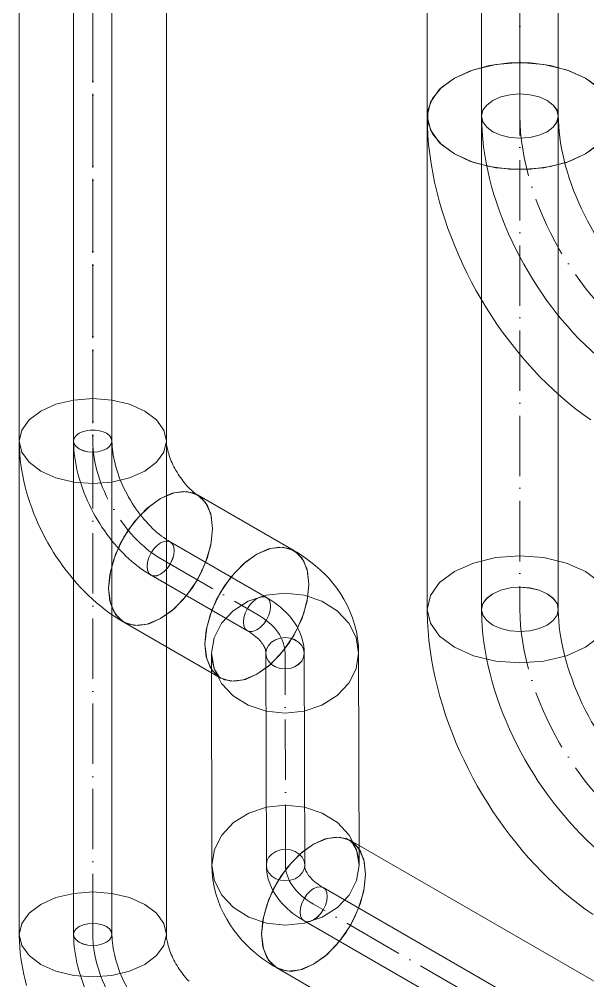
# Model space of a CAD drawing. Header units: millimetres. Extents: x -88595 to 880822, y -1054509 to -148035.
# Drawn here: x 424636.7 to 424730.8, y -355479.3 to -355320.1 of the extents above; entities that cross this region are included whole.
import ezdxf

# ---------------------------------------------------------------- set-up
doc = ezdxf.new("R2010")
doc.units = ezdxf.units.MM
doc.linetypes.add('$12$ADSK_Осевая', pattern=[14, 10, -2, 0, -2])
doc.linetypes.add('$13$ADSK_Осевая', pattern=[14, 10, -2, 0, -2])
for name, color, linetype, lineweight in [('Изоляция', 7, 'Continuous', 18), ('Трубопровод', 7, 'Continuous', 18), ('Трубопроводы', 7, 'Continuous', 18)]:
    doc.layers.add(name, color=color, linetype=linetype, lineweight=lineweight)

# ---------------------------------------------------------------- blocks, each defined once
blk = doc.blocks.new('$0$ADSK_МедьПайка_Отвод-гнутая труба - Отвод _гнутая труба_-V143-В_ОВ3_1')
at = {"layer": 'Трубопроводы', "color": 134, "true_color": 0x00a6a6}
for points in [[(-18396.43, 7383.05, 0), (-18397.44, 7382.29, 0), (-18398.08, 7381.41, 0), (-18398.29, 7380.46, 0), (-18398.08, 7379.51, 0), (-18397.44, 7378.62, 0), (-18396.43, 7377.86, 0), (-18395.12, 7377.28, 0), (-18393.58, 7376.91, 0), (-18391.94, 7376.79, 0), (-18390.3, 7376.91, 0), (-18388.77, 7377.28, 0), (-18387.45, 7377.86, 0)], [(-18387.45, 7377.86, 0), (-18386.44, 7378.62, 0), (-18385.81, 7379.51, 0), (-18385.59, 7380.46, 0), (-18385.81, 7381.41, 0), (-18386.44, 7382.29, 0), (-18387.45, 7383.05, 0), (-18388.77, 7383.63, 0), (-18390.3, 7384, 0), (-18391.94, 7384.12, 0), (-18393.58, 7384, 0), (-18395.12, 7383.63, 0), (-18396.43, 7383.05, 0)], [(-18398.29, 7380.46, 0), (-18398.27, 7379.19, 0), (-18398.21, 7377.92, 0), (-18398.1, 7376.64, 0), (-18397.95, 7375.35, 0), (-18397.76, 7374.05, 0), (-18397.54, 7372.74, 0), (-18397.27, 7371.44, 0), (-18396.97, 7370.13, 0), (-18396.63, 7368.81, 0), (-18396.25, 7367.5, 0), (-18395.83, 7366.19, 0), (-18395.38, 7364.88, 0), (-18394.9, 7363.58, 0), (-18394.38, 7362.28, 0), (-18393.83, 7360.99, 0), (-18393.25, 7359.71, 0), (-18392.63, 7358.44, 0), (-18391.98, 7357.18, 0), (-18391.31, 7355.94, 0), (-18390.6, 7354.71, 0), (-18389.87, 7353.5, 0), (-18389.11, 7352.3, 0), (-18388.33, 7351.13, 0), (-18387.52, 7349.98, 0), (-18386.68, 7348.85, 0), (-18385.82, 7347.74, 0), (-18384.94, 7346.66, 0), (-18384.04, 7345.61, 0), (-18383.12, 7344.59, 0), (-18382.17, 7343.6, 0), (-18381.21, 7342.64, 0), (-18380.23, 7341.71, 0), (-18379.24, 7340.82, 0), (-18378.23, 7339.96, 0), (-18377.2, 7339.14, 0), (-18376.16, 7338.35, 0), (-18375.11, 7337.61, 0), (-18374.04, 7336.9, 0), (-18372.96, 7336.24, 0), (-18372.67, 7336.07, 0)], [(-18385.59, 7380.46, 0), (-18385.58, 7379.62, 0), (-18385.53, 7378.77, 0), (-18385.46, 7377.88, 0), (-18385.36, 7376.97, 0), (-18385.22, 7376.05, 0), (-18385.06, 7375.1, 0), (-18384.86, 7374.14, 0), (-18384.64, 7373.16, 0), (-18384.38, 7372.17, 0), (-18384.09, 7371.17, 0), (-18383.77, 7370.17, 0), (-18383.43, 7369.16, 0), (-18383.05, 7368.15, 0), (-18382.64, 7367.13, 0), (-18382.21, 7366.12, 0), (-18381.75, 7365.11, 0), (-18381.27, 7364.11, 0), (-18380.75, 7363.11, 0), (-18380.22, 7362.12, 0), (-18379.66, 7361.15, 0), (-18379.08, 7360.19, 0), (-18378.48, 7359.24, 0), (-18377.86, 7358.32, 0), (-18377.22, 7357.41, 0), (-18376.56, 7356.52, 0), (-18375.89, 7355.66, 0), (-18375.2, 7354.82, 0), (-18374.51, 7354, 0), (-18373.8, 7353.22, 0), (-18373.08, 7352.46, 0), (-18372.35, 7351.74, 0), (-18371.62, 7351.04, 0), (-18370.89, 7350.38, 0), (-18370.15, 7349.76, 0), (-18369.41, 7349.17, 0), (-18368.68, 7348.61, 0), (-18367.95, 7348.1, 0), (-18367.22, 7347.62, 0), (-18366.51, 7347.18, 0), (-18366.32, 7347.07, 0)], [(-18369.49, 7346.76, 0), (-18370.65, 7345.91, 0), (-18371.74, 7344.76, 0), (-18372.67, 7343.4, 0), (-18373.38, 7341.92, 0), (-18373.83, 7340.41, 0), (-18373.98, 7338.98, 0), (-18373.83, 7337.72, 0), (-18373.38, 7336.73, 0), (-18372.67, 7336.07, 0), (-18371.74, 7335.78, 0), (-18370.65, 7335.89, 0), (-18369.49, 7336.39, 0)], [(-18369.49, 7336.39, 0), (-18368.33, 7337.23, 0), (-18367.25, 7338.38, 0), (-18366.32, 7339.74, 0), (-18365.6, 7341.22, 0), (-18365.15, 7342.73, 0), (-18365, 7344.16, 0), (-18365.15, 7345.42, 0), (-18365.6, 7346.41, 0), (-18366.32, 7347.07, 0), (-18367.25, 7347.36, 0), (-18368.33, 7347.25, 0), (-18369.49, 7346.76, 0)]]:
    blk.add_polyline3d(points, dxfattribs=at)
blk = doc.blocks.new('$0$ADSK_МедьПайка_Отвод-гнутая труба - Отвод _гнутая труба_-V142-В_ОВ3_1')
at = {"layer": 'Трубопроводы', "color": 190, "true_color": 0x8000ff}
for points in [[(-18524.96, 7932.15, 0), (-18524.41, 7932.45, 0), (-18523.84, 7932.74, 0), (-18523.26, 7933.02, 0), (-18522.66, 7933.28, 0), (-18522.06, 7933.52, 0), (-18521.43, 7933.75, 0), (-18520.8, 7933.96, 0), (-18520.16, 7934.16, 0), (-18519.5, 7934.34, 0), (-18518.84, 7934.5, 0), (-18518.17, 7934.65, 0), (-18517.49, 7934.78, 0), (-18516.81, 7934.9, 0), (-18516.11, 7935, 0), (-18515.42, 7935.08, 0), (-18514.72, 7935.15, 0), (-18514.01, 7935.2, 0), (-18513.31, 7935.23, 0), (-18512.6, 7935.25, 0), (-18511.89, 7935.26, 0), (-18511.18, 7935.24, 0), (-18510.48, 7935.21, 0), (-18509.77, 7935.16, 0), (-18509.07, 7935.1, 0), (-18508.37, 7935.02, 0), (-18507.68, 7934.93, 0), (-18506.99, 7934.81, 0), (-18506.31, 7934.69, 0), (-18505.64, 7934.54, 0), (-18504.97, 7934.38, 0), (-18504.32, 7934.21, 0), (-18503.67, 7934.01, 0), (-18503.03, 7933.81, 0), (-18502.41, 7933.58, 0), (-18501.8, 7933.34, 0), (-18501.2, 7933.09, 0), (-18500.61, 7932.82, 0), (-18500.04, 7932.53, 0), (-18499.48, 7932.23, 0), (-18499.34, 7932.15, 0)], [(-18521.13, 7928.1, 0), (-18521.21, 7928.82, 0), (-18521.43, 7929.57, 0), (-18521.79, 7930.31, 0), (-18522.25, 7930.99, 0), (-18522.79, 7931.57, 0), (-18523.37, 7931.99, 0), (-18523.96, 7932.24, 0), (-18524.5, 7932.29, 0), (-18524.96, 7932.15, 0), (-18525.32, 7931.82, 0), (-18525.54, 7931.32, 0), (-18525.62, 7930.69, 0)], [(-18498.68, 7930.69, 0), (-18498.76, 7931.32, 0), (-18498.98, 7931.82, 0), (-18499.34, 7932.15, 0), (-18499.8, 7932.29, 0), (-18500.34, 7932.24, 0), (-18500.92, 7931.99, 0), (-18501.51, 7931.57, 0), (-18502.05, 7930.99, 0), (-18502.51, 7930.31, 0), (-18502.87, 7929.57, 0), (-18503.09, 7928.82, 0), (-18503.17, 7928.1, 0)], [(-18525.62, 7930.69, 0), (-18525.54, 7929.98, 0), (-18525.32, 7929.22, 0), (-18524.96, 7928.48, 0), (-18524.5, 7927.8, 0), (-18523.96, 7927.23, 0), (-18523.37, 7926.8, 0), (-18522.79, 7926.56, 0), (-18522.25, 7926.5, 0), (-18521.79, 7926.65, 0), (-18521.43, 7926.98, 0), (-18521.21, 7927.47, 0), (-18521.13, 7928.1, 0)], [(-18503.17, 7928.1, 0), (-18503.09, 7927.47, 0), (-18502.87, 7926.98, 0), (-18502.51, 7926.65, 0), (-18502.05, 7926.5, 0), (-18501.51, 7926.56, 0), (-18500.92, 7926.8, 0), (-18500.34, 7927.23, 0), (-18499.8, 7927.8, 0), (-18499.34, 7928.48, 0), (-18498.98, 7929.22, 0), (-18498.76, 7929.98, 0), (-18498.68, 7930.69, 0)], [(-18521.79, 7926.65, 0), (-18521.42, 7926.85, 0), (-18521.04, 7927.04, 0), (-18520.64, 7927.23, 0), (-18520.22, 7927.42, 0), (-18519.79, 7927.59, 0), (-18519.34, 7927.76, 0), (-18518.87, 7927.91, 0), (-18518.39, 7928.06, 0), (-18517.9, 7928.19, 0), (-18517.39, 7928.32, 0), (-18516.88, 7928.43, 0), (-18516.35, 7928.53, 0), (-18515.82, 7928.62, 0), (-18515.28, 7928.7, 0), (-18514.73, 7928.77, 0), (-18514.18, 7928.82, 0), (-18513.63, 7928.86, 0), (-18513.07, 7928.89, 0), (-18512.51, 7928.9, 0), (-18511.94, 7928.91, 0), (-18511.38, 7928.89, 0), (-18510.82, 7928.87, 0), (-18510.27, 7928.83, 0), (-18509.71, 7928.78, 0), (-18509.17, 7928.72, 0), (-18508.62, 7928.65, 0), (-18508.09, 7928.56, 0), (-18507.56, 7928.46, 0), (-18507.04, 7928.35, 0), (-18506.54, 7928.23, 0), (-18506.04, 7928.09, 0), (-18505.56, 7927.95, 0), (-18505.09, 7927.8, 0), (-18504.63, 7927.64, 0), (-18504.19, 7927.46, 0), (-18503.77, 7927.28, 0), (-18503.36, 7927.1, 0), (-18502.98, 7926.9, 0), (-18502.61, 7926.7, 0), (-18502.51, 7926.65, 0)]]:
    blk.add_polyline3d(points, dxfattribs=at)
blk = doc.blocks.new('$0$ADSK_МедьПайка_Отвод-гнутая труба - Отвод _гнутая труба_-V145-В_ОВ3_1')
at = {"layer": 'Трубопроводы', "color": 134, "true_color": 0x00a6a6}
for points in [[(-18534.24, 7950.87, 0), (-18533.14, 7951.48, 0), (-18532, 7952.06, 0), (-18530.84, 7952.61, 0), (-18529.64, 7953.13, 0), (-18528.43, 7953.62, 0), (-18527.18, 7954.07, 0), (-18525.92, 7954.5, 0), (-18524.63, 7954.89, 0), (-18523.32, 7955.25, 0), (-18522, 7955.58, 0), (-18520.66, 7955.87, 0), (-18519.3, 7956.14, 0), (-18517.93, 7956.37, 0), (-18516.54, 7956.57, 0), (-18515.15, 7956.74, 0), (-18513.75, 7956.87, 0), (-18512.34, 7956.98, 0), (-18510.93, 7957.04, 0), (-18509.51, 7957.08, 0), (-18508.1, 7957.09, 0), (-18506.68, 7957.06, 0), (-18505.27, 7957, 0), (-18503.86, 7956.9, 0), (-18502.46, 7956.78, 0), (-18501.06, 7956.62, 0), (-18499.67, 7956.43, 0), (-18498.3, 7956.2, 0), (-18496.94, 7955.95, 0), (-18495.59, 7955.66, 0), (-18494.26, 7955.34, 0), (-18492.95, 7954.99, 0), (-18491.66, 7954.6, 0), (-18490.38, 7954.19, 0), (-18489.13, 7953.74, 0), (-18487.91, 7953.26, 0), (-18486.71, 7952.76, 0), (-18485.54, 7952.21, 0), (-18484.4, 7951.64, 0), (-18483.28, 7951.04, 0), (-18482.99, 7950.87, 0)], [(-18526.57, 7942.78, 0), (-18526.73, 7944.21, 0), (-18527.18, 7945.72, 0), (-18527.89, 7947.2, 0), (-18528.82, 7948.56, 0), (-18529.9, 7949.71, 0), (-18531.06, 7950.55, 0), (-18532.23, 7951.05, 0), (-18533.31, 7951.16, 0), (-18534.24, 7950.87, 0), (-18534.95, 7950.21, 0), (-18535.4, 7949.22, 0), (-18535.55, 7947.96, 0)], [(-18481.67, 7947.96, 0), (-18481.83, 7949.22, 0), (-18482.27, 7950.21, 0), (-18482.99, 7950.87, 0), (-18483.92, 7951.16, 0), (-18485, 7951.05, 0), (-18486.16, 7950.55, 0), (-18487.33, 7949.71, 0), (-18488.41, 7948.56, 0), (-18489.34, 7947.2, 0), (-18490.05, 7945.72, 0), (-18490.5, 7944.21, 0), (-18490.65, 7942.78, 0)], [(-18535.55, 7947.96, 0), (-18535.4, 7946.53, 0), (-18534.95, 7945.02, 0), (-18534.24, 7943.54, 0), (-18533.31, 7942.18, 0), (-18532.23, 7941.03, 0), (-18531.06, 7940.18, 0), (-18529.9, 7939.69, 0), (-18528.82, 7939.58, 0), (-18527.89, 7939.87, 0), (-18527.18, 7940.53, 0), (-18526.73, 7941.52, 0), (-18526.57, 7942.78, 0)], [(-18490.65, 7942.78, 0), (-18490.5, 7941.52, 0), (-18490.05, 7940.53, 0), (-18489.34, 7939.87, 0), (-18488.41, 7939.58, 0), (-18487.33, 7939.69, 0), (-18486.16, 7940.18, 0), (-18485, 7941.03, 0), (-18483.92, 7942.18, 0), (-18482.99, 7943.54, 0), (-18482.27, 7945.02, 0), (-18481.83, 7946.53, 0), (-18481.67, 7947.96, 0)], [(-18527.89, 7939.87, 0), (-18527.16, 7940.27, 0), (-18526.4, 7940.67, 0), (-18525.59, 7941.04, 0), (-18524.76, 7941.41, 0), (-18523.89, 7941.76, 0), (-18522.99, 7942.09, 0), (-18522.05, 7942.4, 0), (-18521.09, 7942.69, 0), (-18520.11, 7942.96, 0), (-18519.1, 7943.21, 0), (-18518.07, 7943.44, 0), (-18517.02, 7943.64, 0), (-18515.96, 7943.82, 0), (-18514.88, 7943.98, 0), (-18513.78, 7944.11, 0), (-18512.68, 7944.22, 0), (-18511.57, 7944.3, 0), (-18510.45, 7944.35, 0), (-18509.33, 7944.38, 0), (-18508.2, 7944.39, 0), (-18507.08, 7944.36, 0), (-18505.96, 7944.32, 0), (-18504.85, 7944.24, 0), (-18503.74, 7944.14, 0), (-18502.65, 7944.02, 0), (-18501.56, 7943.87, 0), (-18500.49, 7943.69, 0), (-18499.44, 7943.5, 0), (-18498.4, 7943.28, 0), (-18497.39, 7943.03, 0), (-18496.4, 7942.77, 0), (-18495.43, 7942.48, 0), (-18494.49, 7942.17, 0), (-18493.58, 7941.85, 0), (-18492.7, 7941.5, 0), (-18491.86, 7941.14, 0), (-18491.04, 7940.77, 0), (-18490.27, 7940.38, 0), (-18489.53, 7939.98, 0), (-18489.34, 7939.87, 0)]]:
    blk.add_polyline3d(points, dxfattribs=at)
blk = doc.blocks.new('$0$ADSK_МедьПайка_Отвод-гнутая труба - Отвод _гнутая труба_-3205842-В_ОВ3_1')
at = {"layer": 'Трубопроводы', "color": 190, "true_color": 0x8000ff}
for points in [[(-8106.31, -1156.33, 0), (-8106.2, -1155.66, 0), (-8105.88, -1155.03, 0), (-8105.38, -1154.5, 0), (-8104.72, -1154.08, 0), (-8103.95, -1153.82, 0), (-8103.13, -1153.73, 0), (-8102.31, -1153.82, 0), (-8101.54, -1154.08, 0), (-8100.89, -1154.49, 0), (-8100.38, -1155.03, 0), (-8100.06, -1155.65, 0), (-8099.96, -1156.32, 0)], [(-8099.96, -1156.32, 0), (-8100.06, -1157, 0), (-8100.38, -1157.62, 0), (-8100.89, -1158.16, 0), (-8101.54, -1158.57, 0), (-8102.31, -1158.83, 0), (-8103.13, -1158.92, 0), (-8103.95, -1158.83, 0), (-8104.72, -1158.57, 0), (-8105.38, -1158.16, 0), (-8105.88, -1157.63, 0), (-8106.2, -1157, 0), (-8106.31, -1156.33, 0)], [(-8106.31, -1156.33, 0), (-8106.28, -1156.92, 0), (-8106.22, -1157.5, 0), (-8106.12, -1158.08, 0), (-8105.98, -1158.65, 0), (-8105.8, -1159.21, 0), (-8105.59, -1159.75, 0), (-8105.35, -1160.28, 0), (-8105.07, -1160.8, 0), (-8104.76, -1161.29, 0), (-8104.43, -1161.78, 0), (-8104.07, -1162.24, 0), (-8103.68, -1162.69, 0), (-8103.27, -1163.12, 0), (-8102.84, -1163.53, 0), (-8102.39, -1163.93, 0), (-8101.92, -1164.31, 0), (-8101.43, -1164.67, 0), (-8100.92, -1165.02, 0), (-8100.39, -1165.35, 0), (-8100.07, -1165.55, 0)], [(-8099.96, -1156.32, 0), (-8099.95, -1156.47, 0), (-8099.93, -1156.62, 0), (-8099.91, -1156.77, 0), (-8099.87, -1156.93, 0), (-8099.82, -1157.09, 0), (-8099.75, -1157.26, 0), (-8099.67, -1157.44, 0), (-8099.57, -1157.62, 0), (-8099.45, -1157.82, 0), (-8099.31, -1158.02, 0), (-8099.15, -1158.22, 0), (-8098.97, -1158.43, 0), (-8098.77, -1158.64, 0), (-8098.55, -1158.86, 0), (-8098.3, -1159.07, 0), (-8098.03, -1159.29, 0), (-8097.74, -1159.5, 0), (-8097.43, -1159.71, 0), (-8097.1, -1159.92, 0), (-8096.89, -1160.05, 0)], [(-8096.24, -1161.5, 0), (-8096.31, -1160.87, 0), (-8096.54, -1160.38, 0), (-8096.89, -1160.05, 0), (-8097.36, -1159.9, 0), (-8097.9, -1159.96, 0), (-8098.48, -1160.2, 0), (-8099.06, -1160.63, 0), (-8099.6, -1161.2, 0), (-8100.07, -1161.88, 0), (-8100.42, -1162.62, 0), (-8100.65, -1163.38, 0), (-8100.73, -1164.09, 0)], [(-8100.73, -1164.09, 0), (-8100.65, -1164.72, 0), (-8100.42, -1165.22, 0), (-8100.07, -1165.55, 0), (-8099.6, -1165.69, 0), (-8099.06, -1165.64, 0), (-8098.48, -1165.39, 0), (-8097.9, -1164.97, 0), (-8097.36, -1164.39, 0), (-8096.89, -1163.71, 0), (-8096.54, -1162.97, 0), (-8096.31, -1162.22, 0), (-8096.24, -1161.5, 0)]]:
    blk.add_polyline3d(points, dxfattribs=at)
blk = doc.blocks.new('$0$ADSK_МедьПайка_Отвод-гнутая труба - Отвод _гнутая труба_-V168-В_ОВ3_1')
at = {"layer": 'Трубопроводы', "color": 190, "true_color": 0x8000ff}
for points in [[(-8110.1, -1116.09, 0), (-8110.03, -1115.38, 0), (-8109.8, -1114.62, 0), (-8109.44, -1113.88, 0), (-8108.98, -1113.2, 0), (-8108.44, -1112.63, 0), (-8107.86, -1112.2, 0), (-8107.28, -1111.96, 0), (-8106.73, -1111.9, 0), (-8106.27, -1112.05, 0), (-8105.91, -1112.38, 0), (-8105.69, -1112.87, 0), (-8105.61, -1113.5, 0)], [(-8100.03, -1121.26, 0), (-8100.05, -1120.67, 0), (-8100.12, -1120.09, 0), (-8100.22, -1119.51, 0), (-8100.36, -1118.94, 0), (-8100.53, -1118.39, 0), (-8100.75, -1117.84, 0), (-8100.99, -1117.31, 0), (-8101.27, -1116.8, 0), (-8101.58, -1116.3, 0), (-8101.91, -1115.82, 0), (-8102.27, -1115.35, 0), (-8102.66, -1114.9, 0), (-8103.06, -1114.47, 0), (-8103.5, -1114.06, 0), (-8103.95, -1113.66, 0), (-8104.42, -1113.28, 0), (-8104.91, -1112.92, 0), (-8105.42, -1112.57, 0), (-8105.94, -1112.24, 0), (-8106.27, -1112.05, 0)], [(-8105.61, -1113.5, 0), (-8105.69, -1114.21, 0), (-8105.91, -1114.97, 0), (-8106.27, -1115.71, 0), (-8106.73, -1116.39, 0), (-8107.28, -1116.96, 0), (-8107.86, -1117.39, 0), (-8108.44, -1117.63, 0), (-8108.98, -1117.69, 0), (-8109.44, -1117.54, 0), (-8109.8, -1117.21, 0), (-8110.03, -1116.72, 0), (-8110.1, -1116.09, 0)], [(-8106.38, -1121.27, 0), (-8106.39, -1121.12, 0), (-8106.4, -1120.98, 0), (-8106.43, -1120.82, 0), (-8106.47, -1120.67, 0), (-8106.52, -1120.5, 0), (-8106.59, -1120.33, 0), (-8106.67, -1120.15, 0), (-8106.77, -1119.97, 0), (-8106.89, -1119.78, 0), (-8107.03, -1119.58, 0), (-8107.19, -1119.37, 0), (-8107.37, -1119.16, 0), (-8107.57, -1118.95, 0), (-8107.79, -1118.74, 0), (-8108.04, -1118.52, 0), (-8108.3, -1118.3, 0), (-8108.59, -1118.09, 0), (-8108.9, -1117.88, 0), (-8109.23, -1117.67, 0), (-8109.44, -1117.54, 0)], [(-8100.03, -1121.26, 0), (-8100.14, -1120.59, 0), (-8100.46, -1119.97, 0), (-8100.96, -1119.43, 0), (-8101.62, -1119.02, 0), (-8102.39, -1118.76, 0), (-8103.21, -1118.67, 0), (-8104.03, -1118.76, 0), (-8104.79, -1119.02, 0), (-8105.45, -1119.43, 0), (-8105.96, -1119.97, 0), (-8106.27, -1120.6, 0), (-8106.38, -1121.27, 0)], [(-8106.38, -1121.27, 0), (-8106.27, -1121.94, 0), (-8105.96, -1122.56, 0), (-8105.45, -1123.1, 0), (-8104.79, -1123.51, 0), (-8104.03, -1123.77, 0), (-8103.21, -1123.86, 0), (-8102.39, -1123.77, 0), (-8101.62, -1123.51, 0), (-8100.96, -1123.1, 0), (-8100.46, -1122.56, 0), (-8100.14, -1121.93, 0), (-8100.03, -1121.26, 0)]]:
    blk.add_polyline3d(points, dxfattribs=at)

msp = doc.modelspace()

# ---------------------------------------------------------------- linework, layer by layer
at = {"layer": 'Изоляция', "color": 134, "true_color": 0x00a6a6}
msp.add_line((424704.27, -352461.11), (424704.27, -355417.79), dxfattribs=at)
at = {"layer": 'Изоляция', "color": 190, "true_color": 0x8000ff}
for p, q in [((424636.74, -352498.35), (424636.74, -355471.58)), ((424661.09, -355471.58), (424661.09, -352498.35)), ((424682.18, -355408.04), (424666.22, -355398.83)), ((424654.05, -355419.91), (424670, -355429.13)), ((424668.56, -355425.08), (424668.64, -355460.14)), ((424692.99, -355460.09), (424692.91, -355425.02)), ((424974.33, -355619.3), (424691.55, -355456.04)), ((424679.38, -355477.13), (424962.15, -355640.39))]:
    msp.add_line(p, q, dxfattribs=at)
at = {"layer": 'Изоляция', "color": 134, "true_color": 0x00a6a6}
for points in [[(424708.77, -355329.87, 0), (424711.95, -355328.47, 0), (424715.65, -355327.58, 0), (424719.62, -355327.28, 0), (424723.6, -355327.58, 0), (424727.3, -355328.47, 0), (424730.48, -355329.87, 0)], [(424730.48, -355329.87, 0), (424727.79, -355328.64, 0), (424724.69, -355327.78, 0), (424721.34, -355327.33, 0), (424717.9, -355327.34, 0), (424714.55, -355327.78, 0), (424711.45, -355328.64, 0), (424708.77, -355329.87, 0)], [(424708.77, -355342.41, 0), (424706.33, -355340.57, 0), (424704.8, -355338.44, 0), (424704.27, -355336.14, 0), (424704.8, -355333.85, 0), (424706.33, -355331.71, 0), (424708.77, -355329.87, 0)], [(424708.77, -355329.87, 0), (424706.62, -355331.43, 0), (424705.13, -355333.22, 0), (424704.37, -355335.15, 0), (424704.37, -355337.14, 0), (424705.13, -355339.07, 0), (424706.63, -355340.86, 0), (424708.77, -355342.41, 0)], [(424730.48, -355342.41, 0), (424732.62, -355340.86, 0), (424734.11, -355339.07, 0), (424734.88, -355337.13, 0), (424734.88, -355335.15, 0), (424734.11, -355333.21, 0), (424732.62, -355331.43, 0), (424730.48, -355329.87, 0)], [(424730.48, -355329.87, 0), (424732.92, -355331.71, 0), (424734.45, -355333.85, 0), (424734.97, -355336.14, 0), (424734.45, -355338.44, 0), (424732.92, -355340.57, 0), (424730.48, -355342.41, 0)], [(424704.27, -355336.14, 0), (424704.3, -355337.71, 0), (424704.38, -355339.28, 0), (424704.51, -355340.84, 0), (424704.69, -355342.41, 0), (424704.91, -355343.97, 0), (424705.18, -355345.52, 0), (424705.5, -355347.08, 0), (424705.86, -355348.62, 0), (424706.26, -355350.17, 0), (424706.7, -355351.7, 0), (424707.18, -355353.23, 0), (424707.71, -355354.75, 0), (424708.27, -355356.26, 0), (424708.87, -355357.76, 0), (424709.5, -355359.24, 0), (424710.17, -355360.72, 0), (424710.88, -355362.18, 0), (424711.62, -355363.62, 0), (424712.4, -355365.05, 0), (424713.2, -355366.46, 0), (424714.04, -355367.85, 0), (424714.91, -355369.22, 0), (424715.82, -355370.56, 0), (424716.75, -355371.89, 0), (424717.71, -355373.19, 0), (424718.7, -355374.46, 0), (424719.72, -355375.71, 0), (424720.77, -355376.93, 0), (424721.84, -355378.12, 0), (424722.94, -355379.28, 0), (424724.07, -355380.41, 0), (424725.23, -355381.5, 0), (424726.41, -355382.56, 0), (424727.61, -355383.59, 0), (424728.84, -355384.57, 0), (424730.1, -355385.52, 0), (424731.38, -355386.42, 0)], [(424708.77, -355342.41, 0), (424711.46, -355343.65, 0), (424714.56, -355344.51, 0), (424717.91, -355344.95, 0), (424721.34, -355344.95, 0), (424724.69, -355344.51, 0), (424727.79, -355343.64, 0), (424730.48, -355342.41, 0)], [(424730.48, -355342.41, 0), (424727.3, -355343.82, 0), (424723.6, -355344.7, 0), (424719.62, -355345, 0), (424715.65, -355344.7, 0), (424711.95, -355343.82, 0), (424708.77, -355342.41, 0)], [(424704.27, -355417.79, 0), (424704.8, -355415.5, 0), (424706.33, -355413.36, 0), (424708.77, -355411.52, 0), (424711.95, -355410.12, 0), (424715.65, -355409.23, 0), (424719.62, -355408.93, 0)], [(424730.48, -355411.52, 0), (424727.3, -355410.12, 0), (424723.6, -355409.23, 0), (424719.62, -355408.93, 0), (424715.65, -355409.23, 0), (424711.95, -355410.12, 0), (424708.77, -355411.52, 0)], [(424719.62, -355408.93, 0), (424723.6, -355409.23, 0), (424727.3, -355410.12, 0), (424730.48, -355411.52, 0), (424732.92, -355413.36, 0), (424734.45, -355415.5, 0), (424734.97, -355417.79, 0)], [(424708.77, -355411.52, 0), (424706.33, -355413.36, 0), (424704.8, -355415.5, 0), (424704.27, -355417.79, 0), (424704.8, -355420.08, 0), (424706.33, -355422.22, 0), (424708.77, -355424.06, 0)], [(424730.48, -355424.06, 0), (424732.92, -355422.22, 0), (424734.45, -355420.08, 0), (424734.97, -355417.79, 0), (424734.45, -355415.5, 0), (424732.92, -355413.36, 0), (424730.48, -355411.52, 0)], [(424731.74, -355468.31, 0), (424730.44, -355467.42, 0), (424729.18, -355466.48, 0), (424727.94, -355465.5, 0), (424726.73, -355464.49, 0), (424725.54, -355463.44, 0), (424724.38, -355462.36, 0), (424723.25, -355461.24, 0), (424722.14, -355460.09, 0), (424721.06, -355458.91, 0), (424720, -355457.69, 0), (424718.97, -355456.45, 0), (424717.98, -355455.19, 0), (424717.01, -355453.89, 0), (424716.07, -355452.57, 0), (424715.16, -355451.23, 0), (424714.28, -355449.87, 0), (424713.43, -355448.48, 0), (424712.61, -355447.08, 0), (424711.83, -355445.66, 0), (424711.08, -355444.22, 0), (424710.36, -355442.76, 0), (424709.68, -355441.29, 0), (424709.03, -355439.81, 0), (424708.43, -355438.31, 0), (424707.85, -355436.81, 0), (424707.32, -355435.29, 0), (424706.83, -355433.76, 0), (424706.37, -355432.23, 0), (424705.96, -355430.69, 0), (424705.59, -355429.14, 0), (424705.26, -355427.59, 0), (424704.98, -355426.04, 0), (424704.74, -355424.48, 0), (424704.55, -355422.91, 0), (424704.41, -355421.35, 0), (424704.32, -355419.78, 0), (424704.27, -355418.21, 0), (424704.27, -355417.79, 0)], [(424719.62, -355426.65, 0), (424715.65, -355426.35, 0), (424711.95, -355425.47, 0), (424708.77, -355424.06, 0), (424706.33, -355422.22, 0), (424704.8, -355420.08, 0), (424704.27, -355417.79, 0)], [(424734.97, -355417.79, 0), (424734.45, -355420.08, 0), (424732.92, -355422.22, 0), (424730.48, -355424.06, 0), (424727.3, -355425.47, 0), (424723.6, -355426.35, 0), (424719.62, -355426.65, 0)], [(424708.77, -355424.06, 0), (424711.95, -355425.47, 0), (424715.65, -355426.35, 0), (424719.62, -355426.65, 0), (424723.6, -355426.35, 0), (424727.3, -355425.47, 0), (424730.48, -355424.06, 0)]]:
    msp.add_polyline3d(points, dxfattribs=at)
at = {"layer": 'Изоляция', "color": 190, "true_color": 0x8000ff}
for points in [[(424657.52, -355384.96, 0), (424655, -355383.84, 0), (424652.06, -355383.14, 0), (424648.91, -355382.9, 0), (424645.76, -355383.14, 0), (424642.82, -355383.84, 0), (424640.3, -355384.96, 0)], [(424640.3, -355384.96, 0), (424642.82, -355383.84, 0), (424645.76, -355383.14, 0), (424648.91, -355382.9, 0), (424652.06, -355383.14, 0), (424655, -355383.84, 0), (424657.52, -355384.96, 0)], [(424640.3, -355384.96, 0), (424638.37, -355386.41, 0), (424637.15, -355388.11, 0), (424636.74, -355389.93, 0), (424637.15, -355391.75, 0), (424638.37, -355393.44, 0), (424640.3, -355394.9, 0)], [(424640.3, -355394.9, 0), (424638.37, -355393.44, 0), (424637.15, -355391.75, 0), (424636.74, -355389.93, 0), (424637.15, -355388.11, 0), (424638.37, -355386.41, 0), (424640.3, -355384.96, 0)], [(424657.52, -355394.9, 0), (424659.46, -355393.44, 0), (424660.67, -355391.75, 0), (424661.09, -355389.93, 0), (424660.67, -355388.11, 0), (424659.46, -355386.41, 0), (424657.52, -355384.96, 0)], [(424657.52, -355384.96, 0), (424659.46, -355386.41, 0), (424660.67, -355388.11, 0), (424661.09, -355389.93, 0), (424660.67, -355391.75, 0), (424659.46, -355393.44, 0), (424657.52, -355394.9, 0)], [(424654.05, -355419.91, 0), (424653.25, -355419.43, 0), (424652.46, -355418.93, 0), (424651.7, -355418.4, 0), (424650.96, -355417.85, 0), (424650.24, -355417.28, 0), (424649.53, -355416.69, 0), (424648.84, -355416.08, 0), (424648.17, -355415.46, 0), (424647.52, -355414.81, 0), (424646.89, -355414.16, 0), (424646.27, -355413.48, 0), (424645.67, -355412.79, 0), (424645.09, -355412.09, 0), (424644.52, -355411.37, 0), (424643.97, -355410.63, 0), (424643.44, -355409.89, 0), (424642.93, -355409.13, 0), (424642.43, -355408.36, 0), (424641.95, -355407.58, 0), (424641.49, -355406.79, 0), (424641.05, -355405.99, 0), (424640.62, -355405.17, 0), (424640.22, -355404.35, 0), (424639.83, -355403.52, 0), (424639.47, -355402.68, 0), (424639.12, -355401.83, 0), (424638.8, -355400.98, 0), (424638.5, -355400.12, 0), (424638.22, -355399.25, 0), (424637.96, -355398.37, 0), (424637.72, -355397.48, 0), (424637.51, -355396.59, 0), (424637.32, -355395.7, 0), (424637.15, -355394.79, 0), (424637.01, -355393.88, 0), (424636.9, -355392.97, 0), (424636.82, -355392.05, 0), (424636.76, -355391.12, 0), (424636.74, -355390.18, 0), (424636.74, -355389.93, 0)], [(424666.22, -355398.83, 0), (424666.13, -355398.77, 0), (424666.02, -355398.7, 0), (424665.88, -355398.61, 0), (424665.74, -355398.5, 0), (424665.58, -355398.37, 0), (424665.41, -355398.23, 0), (424665.23, -355398.07, 0), (424665.04, -355397.89, 0), (424664.84, -355397.7, 0), (424664.64, -355397.49, 0), (424664.44, -355397.27, 0), (424664.24, -355397.04, 0), (424664.03, -355396.79, 0), (424663.83, -355396.53, 0), (424663.63, -355396.26, 0), (424663.43, -355395.98, 0), (424663.23, -355395.69, 0), (424663.04, -355395.4, 0), (424662.86, -355395.1, 0), (424662.68, -355394.79, 0), (424662.51, -355394.48, 0), (424662.35, -355394.17, 0), (424662.19, -355393.86, 0), (424662.05, -355393.55, 0), (424661.91, -355393.24, 0), (424661.79, -355392.93, 0), (424661.67, -355392.63, 0), (424661.57, -355392.33, 0), (424661.48, -355392.04, 0), (424661.39, -355391.76, 0), (424661.32, -355391.49, 0), (424661.26, -355391.24, 0), (424661.21, -355391, 0), (424661.17, -355390.77, 0), (424661.14, -355390.57, 0), (424661.11, -355390.38, 0), (424661.1, -355390.21, 0), (424661.09, -355390.07, 0), (424661.09, -355389.96, 0), (424661.09, -355389.93, 0)], [(424640.3, -355394.9, 0), (424642.82, -355396.02, 0), (424645.76, -355396.72, 0), (424648.91, -355396.96, 0), (424652.06, -355396.72, 0), (424655, -355396.02, 0), (424657.52, -355394.9, 0)], [(424657.52, -355394.9, 0), (424655, -355396.02, 0), (424652.06, -355396.72, 0), (424648.91, -355396.96, 0), (424645.76, -355396.72, 0), (424642.82, -355396.02, 0), (424640.3, -355394.9, 0)], [(424651.53, -355414.34, 0), (424651.82, -355411.6, 0), (424652.68, -355408.71, 0), (424654.05, -355405.86, 0), (424655.83, -355403.25, 0), (424657.91, -355401.06, 0), (424660.14, -355399.43, 0)], [(424660.14, -355399.43, 0), (424658.22, -355400.79, 0), (424656.4, -355402.57, 0), (424654.77, -355404.7, 0), (424653.41, -355407.06, 0), (424652.38, -355409.54, 0), (424651.74, -355412.01, 0), (424651.53, -355414.34, 0)], [(424668.75, -355404.4, 0), (424668.53, -355402.31, 0), (424667.89, -355400.58, 0), (424666.87, -355399.29, 0), (424665.5, -355398.5, 0), (424663.87, -355398.26, 0), (424662.05, -355398.57, 0), (424660.14, -355399.43, 0)], [(424660.14, -355399.43, 0), (424662.37, -355398.48, 0), (424664.44, -355398.28, 0), (424666.22, -355398.83, 0), (424667.59, -355400.1, 0), (424668.45, -355402, 0), (424668.75, -355404.4, 0)], [(424668.75, -355404.4, 0), (424668.45, -355407.14, 0), (424667.59, -355410.04, 0), (424666.22, -355412.89, 0), (424664.44, -355415.49, 0), (424662.37, -355417.69, 0), (424660.14, -355419.31, 0)], [(424660.14, -355419.31, 0), (424662.05, -355417.96, 0), (424663.87, -355416.17, 0), (424665.51, -355414.04, 0), (424666.87, -355411.68, 0), (424667.89, -355409.2, 0), (424668.53, -355406.74, 0), (424668.75, -355404.4, 0)], [(424676.09, -355408.64, 0), (424678.01, -355407.78, 0), (424679.83, -355407.47, 0), (424681.46, -355407.71, 0), (424682.82, -355408.5, 0), (424683.85, -355409.79, 0), (424684.48, -355411.52, 0), (424684.7, -355413.61, 0)], [(424684.7, -355413.61, 0), (424684.41, -355411.21, 0), (424683.55, -355409.31, 0), (424682.18, -355408.04, 0), (424680.39, -355407.49, 0), (424678.32, -355407.69, 0), (424676.09, -355408.64, 0)], [(424676.09, -355408.64, 0), (424673.86, -355410.27, 0), (424671.79, -355412.46, 0), (424670, -355415.07, 0), (424668.63, -355417.92, 0), (424667.77, -355420.81, 0), (424667.48, -355423.55, 0)], [(424667.48, -355423.55, 0), (424667.7, -355421.21, 0), (424668.33, -355418.74, 0), (424669.36, -355416.27, 0), (424670.72, -355413.91, 0), (424672.36, -355411.78, 0), (424674.18, -355410, 0), (424676.09, -355408.64, 0)], [(424692.91, -355425.02, 0), (424692.87, -355423.82, 0), (424692.74, -355422.62, 0), (424692.54, -355421.44, 0), (424692.25, -355420.29, 0), (424691.9, -355419.17, 0), (424691.48, -355418.1, 0), (424691, -355417.07, 0), (424690.48, -355416.09, 0), (424689.9, -355415.16, 0), (424689.29, -355414.27, 0), (424688.64, -355413.44, 0), (424687.97, -355412.65, 0), (424687.26, -355411.91, 0), (424686.54, -355411.22, 0), (424685.8, -355410.56, 0), (424685.03, -355409.95, 0), (424684.26, -355409.37, 0), (424683.47, -355408.83, 0), (424682.67, -355408.33, 0), (424682.18, -355408.04, 0)], [(424676.09, -355428.52, 0), (424678.32, -355426.9, 0), (424680.39, -355424.71, 0), (424682.18, -355422.1, 0), (424683.55, -355419.25, 0), (424684.41, -355416.35, 0), (424684.7, -355413.61, 0)], [(424684.7, -355413.61, 0), (424684.48, -355415.95, 0), (424683.85, -355418.42, 0), (424682.82, -355420.9, 0), (424681.46, -355423.26, 0), (424679.82, -355425.38, 0), (424678, -355427.17, 0), (424676.09, -355428.52, 0)], [(424660.14, -355419.31, 0), (424657.91, -355420.26, 0), (424655.83, -355420.47, 0), (424654.05, -355419.91, 0), (424652.68, -355418.65, 0), (424651.82, -355416.75, 0), (424651.53, -355414.34, 0)], [(424651.53, -355414.34, 0), (424651.74, -355416.43, 0), (424652.38, -355418.16, 0), (424653.41, -355419.46, 0), (424654.77, -355420.24, 0), (424656.4, -355420.48, 0), (424658.22, -355420.17, 0), (424660.14, -355419.31, 0)], [(424668.56, -355425.06, 0), (424668.98, -355422.49, 0), (424670.2, -355420.09, 0), (424672.13, -355418.03, 0), (424674.65, -355416.45, 0), (424677.59, -355415.45, 0), (424680.74, -355415.11, 0)], [(424680.74, -355415.11, 0), (424677.59, -355415.45, 0), (424674.65, -355416.45, 0), (424672.13, -355418.03, 0), (424670.2, -355420.09, 0), (424668.98, -355422.49, 0), (424668.56, -355425.06, 0)], [(424680.74, -355415.11, 0), (424683.89, -355415.45, 0), (424686.83, -355416.44, 0), (424689.35, -355418.02, 0), (424691.28, -355420.07, 0), (424692.5, -355422.47, 0), (424692.91, -355425.04, 0)], [(424692.91, -355425.04, 0), (424692.5, -355422.47, 0), (424691.28, -355420.07, 0), (424689.35, -355418.02, 0), (424686.83, -355416.44, 0), (424683.89, -355415.45, 0), (424680.74, -355415.11, 0)], [(424667.48, -355423.55, 0), (424667.77, -355425.96, 0), (424668.63, -355427.86, 0), (424670, -355429.13, 0), (424671.79, -355429.68, 0), (424673.86, -355429.47, 0), (424676.09, -355428.52, 0)], [(424676.09, -355428.52, 0), (424674.17, -355429.38, 0), (424672.35, -355429.69, 0), (424670.72, -355429.45, 0), (424669.36, -355428.66, 0), (424668.33, -355427.37, 0), (424667.7, -355425.64, 0), (424667.48, -355423.55, 0)], [(424680.74, -355434.99, 0), (424677.59, -355434.66, 0), (424674.65, -355433.66, 0), (424672.13, -355432.09, 0), (424670.2, -355430.03, 0), (424668.98, -355427.63, 0), (424668.56, -355425.06, 0)], [(424668.56, -355425.06, 0), (424668.98, -355427.63, 0), (424670.2, -355430.03, 0), (424672.13, -355432.09, 0), (424674.65, -355433.66, 0), (424677.59, -355434.66, 0), (424680.74, -355434.99, 0)], [(424668.56, -355425.08, 0), (424668.58, -355425.55, 0), (424668.63, -355426.02, 0), (424668.71, -355426.47, 0), (424668.82, -355426.89, 0), (424668.94, -355427.29, 0), (424669.08, -355427.65, 0), (424669.23, -355427.97, 0), (424669.38, -355428.25, 0), (424669.53, -355428.49, 0), (424669.67, -355428.69, 0), (424669.8, -355428.86, 0), (424669.91, -355428.99, 0), (424670, -355429.08, 0), (424670.07, -355429.15, 0), (424670.12, -355429.19, 0), (424670.14, -355429.21, 0)], [(424692.91, -355425.04, 0), (424692.5, -355427.62, 0), (424691.28, -355430.01, 0), (424689.35, -355432.07, 0), (424686.83, -355433.66, 0), (424683.89, -355434.65, 0), (424680.74, -355434.99, 0)], [(424680.74, -355434.99, 0), (424683.89, -355434.65, 0), (424686.83, -355433.66, 0), (424689.35, -355432.07, 0), (424691.28, -355430.01, 0), (424692.5, -355427.62, 0), (424692.91, -355425.04, 0)], [(424670.14, -355429.21, 0), (424670.13, -355429.2, 0), (424670.09, -355429.18, 0), (424670.02, -355429.14, 0), (424670, -355429.13, 0)], [(424680.82, -355450.17, 0), (424677.67, -355450.51, 0), (424674.73, -355451.51, 0), (424672.21, -355453.09, 0), (424670.27, -355455.15, 0), (424669.06, -355457.55, 0), (424668.64, -355460.12, 0)], [(424668.64, -355460.12, 0), (424669.06, -355457.55, 0), (424670.27, -355455.15, 0), (424672.21, -355453.09, 0), (424674.73, -355451.51, 0), (424677.67, -355450.51, 0), (424680.82, -355450.17, 0)], [(424692.99, -355460.1, 0), (424692.58, -355457.53, 0), (424691.36, -355455.14, 0), (424689.43, -355453.08, 0), (424686.9, -355451.5, 0), (424683.97, -355450.51, 0), (424680.82, -355450.17, 0)], [(424680.82, -355450.17, 0), (424683.97, -355450.51, 0), (424686.9, -355451.5, 0), (424689.43, -355453.08, 0), (424691.36, -355455.14, 0), (424692.58, -355457.53, 0), (424692.99, -355460.1, 0)], [(424676.86, -355471.55, 0), (424677.15, -355468.81, 0), (424678.01, -355465.92, 0), (424679.38, -355463.07, 0), (424681.16, -355460.46, 0), (424683.24, -355458.27, 0), (424685.47, -355456.64, 0)], [(424685.47, -355456.64, 0), (424683.55, -355458, 0), (424681.73, -355459.78, 0), (424680.1, -355461.91, 0), (424678.73, -355464.27, 0), (424677.71, -355466.75, 0), (424677.07, -355469.22, 0), (424676.86, -355471.55, 0)], [(424694.08, -355461.61, 0), (424693.86, -355459.52, 0), (424693.22, -355457.79, 0), (424692.2, -355456.5, 0), (424690.83, -355455.71, 0), (424689.2, -355455.47, 0), (424687.38, -355455.79, 0), (424685.47, -355456.64, 0)], [(424685.47, -355456.64, 0), (424687.69, -355455.69, 0), (424689.77, -355455.49, 0), (424691.55, -355456.04, 0), (424692.92, -355457.31, 0), (424693.78, -355459.21, 0), (424694.08, -355461.61, 0)], [(424691.42, -355455.95, 0), (424691.43, -355455.96, 0), (424691.47, -355455.99, 0), (424691.53, -355456.03, 0), (424691.55, -355456.04, 0)], [(424692.99, -355460.09, 0), (424692.97, -355459.61, 0), (424692.92, -355459.15, 0), (424692.85, -355458.7, 0), (424692.74, -355458.27, 0), (424692.62, -355457.88, 0), (424692.48, -355457.52, 0), (424692.33, -355457.2, 0), (424692.18, -355456.92, 0), (424692.03, -355456.67, 0), (424691.89, -355456.47, 0), (424691.76, -355456.31, 0), (424691.65, -355456.18, 0), (424691.56, -355456.08, 0), (424691.49, -355456.01, 0), (424691.44, -355455.97, 0), (424691.42, -355455.95, 0)], [(424668.64, -355460.12, 0), (424669.06, -355462.7, 0), (424670.27, -355465.09, 0), (424672.21, -355467.15, 0), (424674.73, -355468.73, 0), (424677.67, -355469.72, 0), (424680.82, -355470.05, 0)], [(424680.82, -355470.05, 0), (424677.67, -355469.72, 0), (424674.73, -355468.73, 0), (424672.21, -355467.15, 0), (424670.27, -355465.09, 0), (424669.06, -355462.7, 0), (424668.64, -355460.12, 0)], [(424668.64, -355460.14, 0), (424668.69, -355461.35, 0), (424668.81, -355462.55, 0), (424669.02, -355463.73, 0), (424669.3, -355464.88, 0), (424669.66, -355465.99, 0), (424670.08, -355467.07, 0), (424670.55, -355468.09, 0), (424671.08, -355469.08, 0), (424671.65, -355470.01, 0), (424672.27, -355470.89, 0), (424672.91, -355471.73, 0), (424673.59, -355472.51, 0), (424674.29, -355473.25, 0), (424675.02, -355473.95, 0), (424675.76, -355474.6, 0), (424676.52, -355475.22, 0), (424677.3, -355475.79, 0), (424678.09, -355476.33, 0), (424678.89, -355476.84, 0), (424679.38, -355477.13, 0)], [(424680.82, -355470.05, 0), (424683.97, -355469.71, 0), (424686.9, -355468.72, 0), (424689.43, -355467.14, 0), (424691.36, -355465.08, 0), (424692.58, -355462.68, 0), (424692.99, -355460.1, 0)], [(424692.99, -355460.1, 0), (424692.58, -355462.68, 0), (424691.36, -355465.08, 0), (424689.43, -355467.14, 0), (424686.9, -355468.72, 0), (424683.97, -355469.71, 0), (424680.82, -355470.05, 0)], [(424694.08, -355461.61, 0), (424693.78, -355464.35, 0), (424692.92, -355467.25, 0), (424691.55, -355470.1, 0), (424689.77, -355472.71, 0), (424687.69, -355474.9, 0), (424685.47, -355476.52, 0)], [(424685.47, -355476.52, 0), (424687.38, -355475.17, 0), (424689.2, -355473.38, 0), (424690.84, -355471.25, 0), (424692.2, -355468.89, 0), (424693.22, -355466.42, 0), (424693.86, -355463.95, 0), (424694.08, -355461.61, 0)], [(424640.3, -355466.61, 0), (424642.82, -355465.49, 0), (424645.76, -355464.79, 0), (424648.91, -355464.55, 0), (424652.06, -355464.79, 0), (424655, -355465.49, 0), (424657.52, -355466.61, 0)], [(424657.52, -355466.61, 0), (424655, -355465.49, 0), (424652.06, -355464.79, 0), (424648.91, -355464.55, 0), (424645.76, -355464.79, 0), (424642.82, -355465.49, 0), (424640.3, -355466.61, 0)], [(424640.3, -355476.55, 0), (424638.37, -355475.09, 0), (424637.15, -355473.4, 0), (424636.74, -355471.58, 0), (424637.15, -355469.76, 0), (424638.37, -355468.06, 0), (424640.3, -355466.61, 0)], [(424640.3, -355466.61, 0), (424638.37, -355468.06, 0), (424637.15, -355469.76, 0), (424636.74, -355471.58, 0), (424637.15, -355473.4, 0), (424638.37, -355475.09, 0), (424640.3, -355476.55, 0)], [(424657.52, -355466.61, 0), (424659.46, -355468.06, 0), (424660.67, -355469.76, 0), (424661.09, -355471.58, 0), (424660.67, -355473.4, 0), (424659.46, -355475.09, 0), (424657.52, -355476.55, 0)], [(424657.52, -355476.55, 0), (424659.46, -355475.09, 0), (424660.67, -355473.4, 0), (424661.09, -355471.58, 0), (424660.67, -355469.76, 0), (424659.46, -355468.06, 0), (424657.52, -355466.61, 0)], [(424637.96, -355480.02, 0), (424637.72, -355479.13, 0), (424637.51, -355478.24, 0), (424637.32, -355477.35, 0), (424637.15, -355476.44, 0), (424637.01, -355475.53, 0), (424636.9, -355474.62, 0), (424636.82, -355473.7, 0), (424636.76, -355472.77, 0), (424636.74, -355471.83, 0), (424636.74, -355471.58, 0)], [(424664.84, -355479.35, 0), (424664.64, -355479.14, 0), (424664.44, -355478.92, 0), (424664.24, -355478.69, 0), (424664.03, -355478.44, 0), (424663.83, -355478.18, 0), (424663.63, -355477.91, 0), (424663.43, -355477.63, 0), (424663.23, -355477.34, 0), (424663.04, -355477.05, 0), (424662.86, -355476.75, 0), (424662.68, -355476.44, 0), (424662.51, -355476.13, 0), (424662.35, -355475.82, 0), (424662.19, -355475.51, 0), (424662.05, -355475.2, 0), (424661.91, -355474.89, 0), (424661.79, -355474.58, 0), (424661.67, -355474.28, 0), (424661.57, -355473.98, 0), (424661.48, -355473.69, 0), (424661.39, -355473.41, 0), (424661.32, -355473.14, 0), (424661.26, -355472.89, 0), (424661.21, -355472.65, 0), (424661.17, -355472.42, 0), (424661.14, -355472.22, 0), (424661.11, -355472.03, 0), (424661.1, -355471.86, 0), (424661.09, -355471.72, 0), (424661.09, -355471.61, 0), (424661.09, -355471.58, 0)], [(424685.47, -355476.52, 0), (424683.24, -355477.47, 0), (424681.16, -355477.68, 0), (424679.38, -355477.13, 0), (424678.01, -355475.86, 0), (424677.15, -355473.96, 0), (424676.86, -355471.55, 0)], [(424676.86, -355471.55, 0), (424677.07, -355473.64, 0), (424677.71, -355475.38, 0), (424678.74, -355476.67, 0), (424680.1, -355477.45, 0), (424681.73, -355477.7, 0), (424683.55, -355477.38, 0), (424685.47, -355476.52, 0)], [(424657.52, -355476.55, 0), (424655, -355477.67, 0), (424652.06, -355478.37, 0), (424648.91, -355478.61, 0), (424645.76, -355478.37, 0), (424642.82, -355477.67, 0), (424640.3, -355476.55, 0)], [(424640.3, -355476.55, 0), (424642.82, -355477.67, 0), (424645.76, -355478.37, 0), (424648.91, -355478.61, 0), (424652.06, -355478.37, 0), (424655, -355477.67, 0), (424657.52, -355476.55, 0)]]:
    msp.add_polyline3d(points, dxfattribs=at)
at = {"layer": 'Трубопровод', "color": 134, "true_color": 0x00a6a6}
for p, q in [((424713.27, -352461.11), (424713.27, -355417.79)), ((424725.97, -355417.79), (424725.97, -352461.11))]:
    msp.add_line(p, q, dxfattribs=at)
at = {"layer": 'Трубопровод', "color": 134, "linetype": '$12$ADSK_Осевая', "true_color": 0x00a6a6}
for p, q in [((424719.62, -352461.11), (424719.62, -355336.14)), ((424719.62, -352461.11), (424719.62, -355336.14)), ((424719.62, -352495.24), (424719.62, -355417.79)), ((424719.62, -352495.24), (424719.62, -355417.79))]:
    msp.add_line(p, q, dxfattribs=at)
at = {"layer": 'Трубопровод', "color": 190, "true_color": 0x8000ff}
for p, q in [((424645.74, -352498.35), (424645.74, -355471.58)), ((424652.09, -355471.58), (424652.09, -352498.35)), ((424677.68, -355415.83), (424661.72, -355406.62)), ((424658.55, -355412.12), (424674.5, -355421.33)), ((424677.56, -355425.06), (424677.64, -355460.12)), ((424683.99, -355460.11), (424683.91, -355425.04)), ((424969.83, -355627.09), (424687.05, -355463.83)), ((424683.88, -355469.33), (424966.65, -355632.59))]:
    msp.add_line(p, q, dxfattribs=at)
at = {"layer": 'Трубопровод', "color": 190, "linetype": '$12$ADSK_Осевая', "true_color": 0x8000ff}
for p, q in [((424648.91, -352498.35), (424648.91, -355389.93)), ((424648.91, -352498.35), (424648.91, -355389.93)), ((424648.91, -355471.58), (424648.91, -352527.66)), ((424648.91, -355471.58), (424648.91, -352527.66)), ((424660.14, -355409.37), (424676.09, -355418.58)), ((424660.14, -355409.37), (424676.09, -355418.58)), ((424680.82, -355460.11), (424680.74, -355425.05)), ((424680.82, -355460.11), (424680.74, -355425.05)), ((424968.24, -355629.84), (424685.47, -355466.58)), ((424968.24, -355629.84), (424685.47, -355466.58))]:
    msp.add_line(p, q, dxfattribs=at)
at = {"layer": 'Трубопровод', "color": 134, "true_color": 0x00a6a6}
for points in [[(424715.13, -355333.55, 0), (424716.45, -355332.97, 0), (424717.98, -355332.6, 0), (424719.62, -355332.48, 0), (424721.27, -355332.6, 0), (424722.8, -355332.97, 0), (424724.11, -355333.55, 0)], [(424715.13, -355338.73, 0), (424714.12, -355337.97, 0), (424713.49, -355337.09, 0), (424713.27, -355336.14, 0), (424713.49, -355335.19, 0), (424714.12, -355334.31, 0), (424715.13, -355333.55, 0)], [(424724.11, -355333.55, 0), (424725.12, -355334.31, 0), (424725.76, -355335.19, 0), (424725.97, -355336.14, 0), (424725.76, -355337.09, 0), (424725.12, -355337.97, 0), (424724.11, -355338.73, 0)], [(424724.11, -355338.73, 0), (424722.8, -355339.32, 0), (424721.27, -355339.68, 0), (424719.62, -355339.81, 0), (424717.98, -355339.68, 0), (424716.45, -355339.32, 0), (424715.13, -355338.73, 0)], [(424715.13, -355420.38, 0), (424714.12, -355419.62, 0), (424713.49, -355418.74, 0), (424713.27, -355417.79, 0), (424713.49, -355416.84, 0), (424714.12, -355415.96, 0), (424715.13, -355415.2, 0)], [(424715.13, -355415.2, 0), (424716.45, -355414.62, 0), (424717.98, -355414.25, 0), (424719.62, -355414.13, 0), (424721.27, -355414.25, 0), (424722.8, -355414.62, 0), (424724.11, -355415.2, 0)], [(424724.11, -355415.2, 0), (424725.12, -355415.96, 0), (424725.76, -355416.84, 0), (424725.97, -355417.79, 0), (424725.76, -355418.74, 0), (424725.12, -355419.62, 0), (424724.11, -355420.38, 0)], [(424724.11, -355420.38, 0), (424722.8, -355420.97, 0), (424721.27, -355421.33, 0), (424719.62, -355421.46, 0), (424717.98, -355421.33, 0), (424716.45, -355420.97, 0), (424715.13, -355420.38, 0)]]:
    msp.add_polyline3d(points, dxfattribs=at)
at = {"layer": 'Трубопровод', "color": 190, "true_color": 0x8000ff}
for points in [[(424646.67, -355388.63, 0), (424647.32, -355388.34, 0), (424648.09, -355388.16, 0), (424648.91, -355388.1, 0), (424649.73, -355388.16, 0), (424650.5, -355388.34, 0), (424651.16, -355388.63, 0)], [(424646.67, -355391.22, 0), (424646.16, -355390.84, 0), (424645.84, -355390.4, 0), (424645.74, -355389.93, 0), (424645.84, -355389.45, 0), (424646.16, -355389.01, 0), (424646.67, -355388.63, 0)], [(424651.16, -355388.63, 0), (424651.66, -355389.01, 0), (424651.98, -355389.45, 0), (424652.09, -355389.93, 0), (424651.98, -355390.4, 0), (424651.66, -355390.84, 0), (424651.16, -355391.22, 0)], [(424651.16, -355391.22, 0), (424650.5, -355391.52, 0), (424649.73, -355391.7, 0), (424648.91, -355391.76, 0), (424648.09, -355391.7, 0), (424647.32, -355391.52, 0), (424646.67, -355391.22, 0)], [(424657.89, -355410.67, 0), (424657.97, -355409.95, 0), (424658.19, -355409.2, 0), (424658.55, -355408.45, 0), (424659.01, -355407.77, 0), (424659.56, -355407.2, 0), (424660.14, -355406.78, 0)], [(424660.14, -355406.78, 0), (424660.72, -355406.53, 0), (424661.26, -355406.48, 0), (424661.72, -355406.62, 0), (424662.08, -355406.95, 0), (424662.31, -355407.45, 0), (424662.38, -355408.07, 0)], [(424662.38, -355408.07, 0), (424662.31, -355408.79, 0), (424662.08, -355409.54, 0), (424661.72, -355410.29, 0), (424661.26, -355410.97, 0), (424660.72, -355411.54, 0), (424660.14, -355411.96, 0)], [(424660.14, -355411.96, 0), (424659.56, -355412.21, 0), (424659.01, -355412.26, 0), (424658.55, -355412.12, 0), (424658.19, -355411.79, 0), (424657.97, -355411.29, 0), (424657.89, -355410.67, 0)], [(424676.09, -355415.99, 0), (424675.51, -355416.41, 0), (424674.97, -355416.98, 0), (424674.5, -355417.67, 0), (424674.15, -355418.41, 0), (424673.92, -355419.16, 0), (424673.85, -355419.88, 0)], [(424678.34, -355417.29, 0), (424678.26, -355416.66, 0), (424678.03, -355416.16, 0), (424677.68, -355415.83, 0), (424677.21, -355415.69, 0), (424676.67, -355415.74, 0), (424676.09, -355415.99, 0)], [(424676.09, -355421.17, 0), (424676.67, -355420.75, 0), (424677.21, -355420.18, 0), (424677.68, -355419.5, 0), (424678.03, -355418.76, 0), (424678.26, -355418, 0), (424678.34, -355417.29, 0)], [(424673.85, -355419.88, 0), (424673.92, -355420.5, 0), (424674.15, -355421, 0), (424674.5, -355421.33, 0), (424674.97, -355421.47, 0), (424675.51, -355421.42, 0), (424676.09, -355421.17, 0)], [(424677.56, -355425.05, 0), (424677.67, -355424.38, 0), (424677.99, -355423.76, 0), (424678.49, -355423.22, 0), (424679.15, -355422.81, 0), (424679.92, -355422.55, 0), (424680.74, -355422.46, 0)], [(424680.74, -355422.46, 0), (424681.56, -355422.55, 0), (424682.33, -355422.8, 0), (424682.98, -355423.22, 0), (424683.49, -355423.75, 0), (424683.81, -355424.38, 0), (424683.91, -355425.05, 0)], [(424680.74, -355427.64, 0), (424679.92, -355427.56, 0), (424679.15, -355427.3, 0), (424678.49, -355426.89, 0), (424677.99, -355426.35, 0), (424677.67, -355425.72, 0), (424677.56, -355425.05, 0)], [(424683.91, -355425.05, 0), (424683.81, -355425.72, 0), (424683.49, -355426.35, 0), (424682.98, -355426.88, 0), (424682.33, -355427.29, 0), (424681.56, -355427.55, 0), (424680.74, -355427.64, 0)], [(424680.82, -355457.52, 0), (424680, -355457.61, 0), (424679.23, -355457.87, 0), (424678.57, -355458.28, 0), (424678.07, -355458.82, 0), (424677.75, -355459.45, 0), (424677.64, -355460.12, 0)], [(424683.99, -355460.11, 0), (424683.88, -355459.44, 0), (424683.57, -355458.82, 0), (424683.06, -355458.28, 0), (424682.4, -355457.87, 0), (424681.64, -355457.61, 0), (424680.82, -355457.52, 0)], [(424677.64, -355460.12, 0), (424677.75, -355460.79, 0), (424678.07, -355461.41, 0), (424678.57, -355461.95, 0), (424679.23, -355462.36, 0), (424680, -355462.62, 0), (424680.82, -355462.71, 0)], [(424680.82, -355462.71, 0), (424681.64, -355462.62, 0), (424682.4, -355462.36, 0), (424683.06, -355461.95, 0), (424683.57, -355461.41, 0), (424683.88, -355460.78, 0), (424683.99, -355460.11, 0)], [(424683.22, -355467.88, 0), (424683.3, -355467.16, 0), (424683.52, -355466.41, 0), (424683.88, -355465.67, 0), (424684.34, -355464.99, 0), (424684.89, -355464.41, 0), (424685.47, -355463.99, 0)], [(424685.47, -355463.99, 0), (424686.05, -355463.74, 0), (424686.59, -355463.69, 0), (424687.05, -355463.83, 0), (424687.41, -355464.16, 0), (424687.64, -355464.66, 0), (424687.71, -355465.29, 0)], [(424687.71, -355465.29, 0), (424687.64, -355466, 0), (424687.41, -355466.76, 0), (424687.05, -355467.5, 0), (424686.59, -355468.18, 0), (424686.05, -355468.75, 0), (424685.47, -355469.18, 0)], [(424685.47, -355469.18, 0), (424684.89, -355469.42, 0), (424684.34, -355469.48, 0), (424683.88, -355469.33, 0), (424683.52, -355469, 0), (424683.3, -355468.51, 0), (424683.22, -355467.88, 0)], [(424646.67, -355470.28, 0), (424647.32, -355469.99, 0), (424648.09, -355469.81, 0), (424648.91, -355469.74, 0), (424649.73, -355469.81, 0), (424650.5, -355469.99, 0), (424651.16, -355470.28, 0)], [(424646.67, -355472.87, 0), (424646.16, -355472.49, 0), (424645.84, -355472.05, 0), (424645.74, -355471.58, 0), (424645.84, -355471.1, 0), (424646.16, -355470.66, 0), (424646.67, -355470.28, 0)], [(424651.16, -355470.28, 0), (424651.66, -355470.66, 0), (424651.98, -355471.1, 0), (424652.09, -355471.58, 0), (424651.98, -355472.05, 0), (424651.66, -355472.49, 0), (424651.16, -355472.87, 0)], [(424651.16, -355472.87, 0), (424650.5, -355473.17, 0), (424649.73, -355473.35, 0), (424648.91, -355473.41, 0), (424648.09, -355473.35, 0), (424647.32, -355473.17, 0), (424646.67, -355472.87, 0)]]:
    msp.add_polyline3d(points, dxfattribs=at)
at = {"layer": 'Трубопроводы', "color": 134, "linetype": '$13$ADSK_Осевая', "true_color": 0x00a6a6}
for centre in [(424742.07, -355349.1), (424742.07, -355430.75)]:
    msp.add_ellipse(centre, major_axis=(-15.88, 27.5), ratio=0.57735, start_param=0.785398, end_param=2.356194, dxfattribs=at)
at = {"layer": 'Трубопроводы', "color": 190, "linetype": '$13$ADSK_Осевая', "true_color": 0x8000ff}
for centre, major_axis, start_param, end_param in [((424660.14, -355396.41), (-7.94, 13.75), 0.785398, 2.356194), ((424664.86, -355425.06), (15.88, 0), 0.001269, 0.785398), ((424696.69, -355460.1), (15.88, 0), 3.142862, 3.926991), ((424660.14, -355478.06), (-7.94, 13.75), 0.785398, 2.356194)]:
    msp.add_ellipse(centre, major_axis=major_axis, ratio=0.57735, start_param=start_param, end_param=end_param, dxfattribs=at)

# ---------------------------------------------------------------- block references
at = {"layer": 'Трубопроводы', "color": 134, "true_color": 0x00a6a6}
msp.add_blockref('$0$ADSK_МедьПайка_Отвод-гнутая труба - Отвод _гнутая труба_-V143-В_ОВ3_1', (443111.56, -362716.6), dxfattribs=at)
at = {"layer": 'Трубопроводы', "color": 190, "true_color": 0x8000ff, "rotation": 120}
for p in [(422265.51, -335402.96), (422265.51, -335484.61)]:
    msp.add_blockref('$0$ADSK_МедьПайка_Отвод-гнутая труба - Отвод _гнутая труба_-V142-В_ОВ3_1', p, dxfattribs=at)
at = {"layer": 'Трубопроводы', "color": 134, "true_color": 0x00a6a6, "rotation": 120}
msp.add_blockref('$0$ADSK_МедьПайка_Отвод-гнутая труба - Отвод _гнутая труба_-V145-В_ОВ3_1', (422357.43, -335435.62), dxfattribs=at)
at = {"layer": 'Трубопроводы', "color": 190, "true_color": 0x8000ff}
for name in ['$0$ADSK_МедьПайка_Отвод-гнутая труба - Отвод _гнутая труба_-V168-В_ОВ3_1', '$0$ADSK_МедьПайка_Отвод-гнутая труба - Отвод _гнутая труба_-3205842-В_ОВ3_1']:
    msp.add_blockref(name, (432783.95, -354303.79), dxfattribs=at)

doc.saveas('drawing.dxf')
